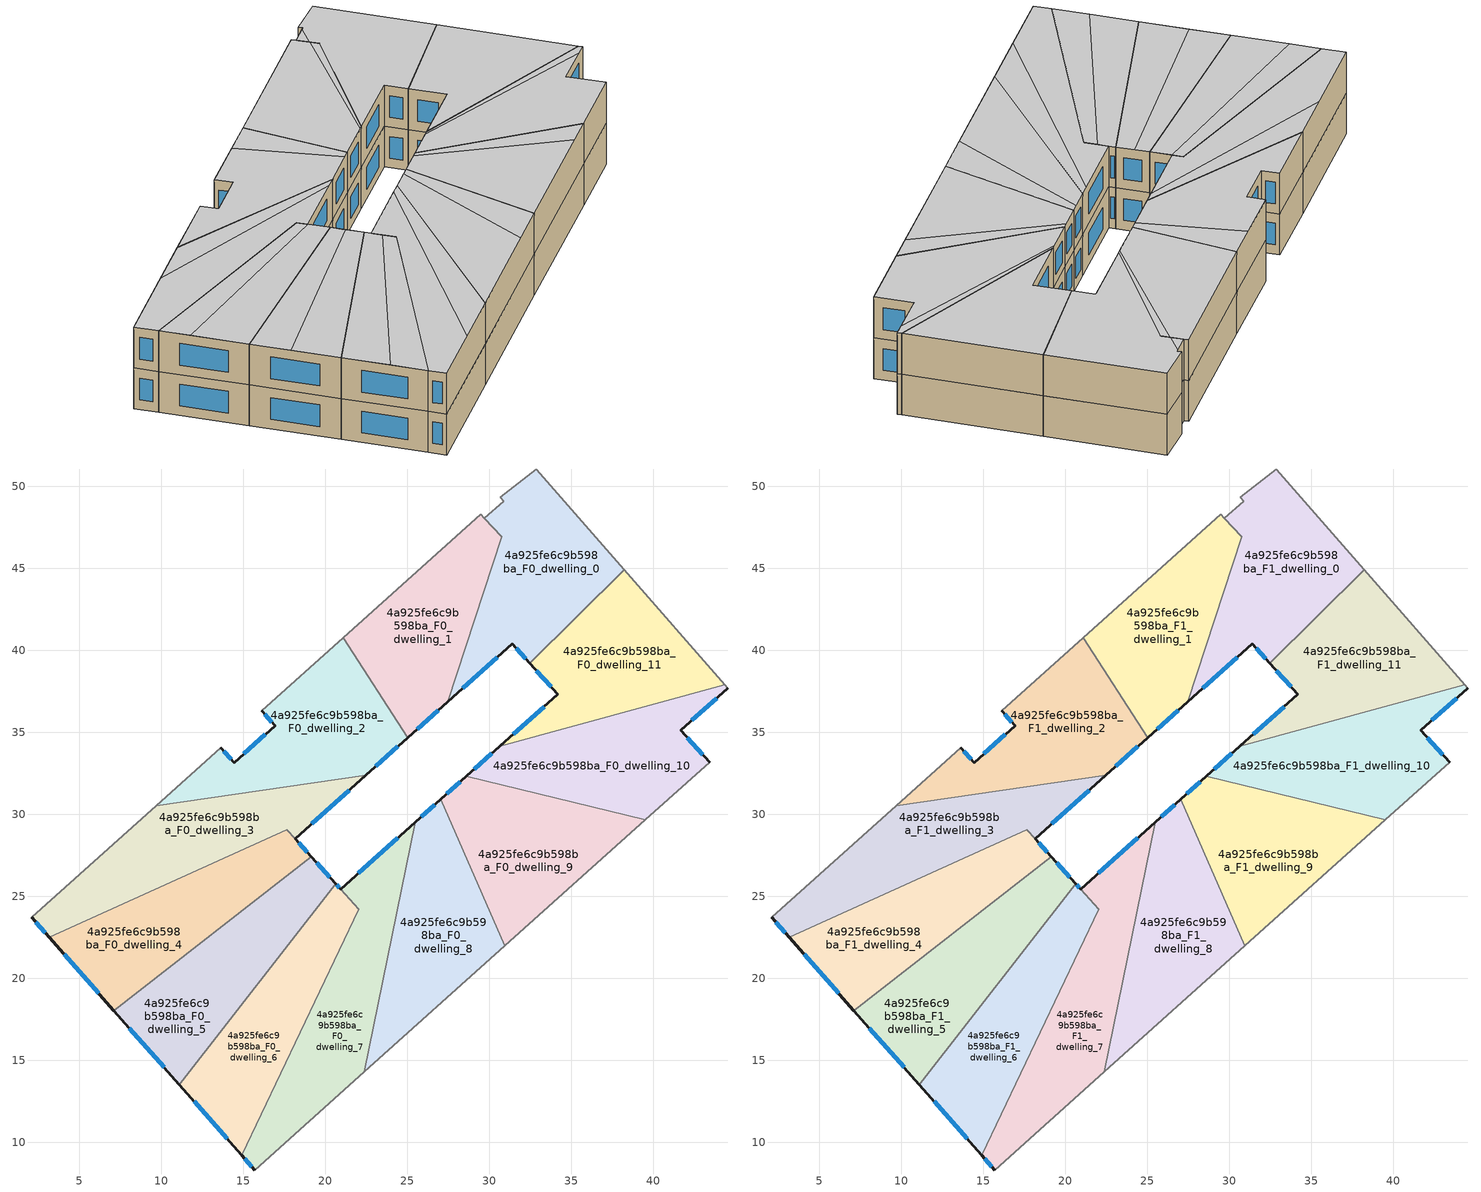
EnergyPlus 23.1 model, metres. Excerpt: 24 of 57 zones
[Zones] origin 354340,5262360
4a925fe6c9b598ba_F0_dwelling_0
 floor ground (EU_floor_Construction): 32.85,51.06 38.21,44.93 32.47,39.21 31.4,40.4 27.45,36.86 30.75,46.94 29.7,48.06 30.87,49.11 30.66,49.34 z0
 wall outside (EU_wall_Construction): 27.45,36.86 31.4,40.4 32.47,39.21 z0:3
 wall adiabatic (EU_wall_Construction): 38.21,44.93 32.85,51.06 30.66,49.34 30.87,49.11 29.7,48.06 z0:3
 wall to 4a925fe6c9b598ba_F0_dwelling_11 (EU_wall_Construction): 32.47,39.21 38.21,44.93 z0:3
 wall to 4a925fe6c9b598ba_F0_dwelling_1 (EU_wall_Construction): 30.75,46.93 27.45,36.86 / 29.7,48.06 30.75,46.94 z0:3
 window (EU_Window_Construction): 31.65,40.12 32.22,39.49 / 28.38,37.69 30.47,39.57 z0.7:2.3
4a925fe6c9b598ba_F0_dwelling_1
 floor ground (EU_floor_Construction): 29.7,48.07 30.75,46.93 27.45,36.86 25.02,34.68 21.09,40.76 29.49,48.29 z0
 wall outside (EU_wall_Construction): 25.02,34.68 27.45,36.86 z0:3
 wall to 4a925fe6c9b598ba_F0_dwelling_2 (EU_wall_Construction): 21.09,40.76 25.02,34.68 z0:3
 wall adiabatic (EU_wall_Construction): 29.7,48.07 29.49,48.29 21.09,40.76 z0:3
 window (EU_Window_Construction): 25.59,35.19 26.88,36.35 z0.7:2.3
4a925fe6c9b598ba_F0_dwelling_10
 floor ground (EU_floor_Construction): 44.35,37.9 44.54,37.7 41.66,35.14 43.42,33.19 39.51,29.68 28.6,32.33 30.62,34.15 z0
 wall outside (EU_wall_Construction): 43.42,33.19 41.66,35.14 44.54,37.7 / 30.62,34.15 28.6,32.33 z0:3
 wall adiabatic (EU_wall_Construction): 39.51,29.68 43.42,33.19 / 44.54,37.7 44.35,37.9 z0:3
 wall to 4a925fe6c9b598ba_F0_dwelling_9 (EU_wall_Construction): 28.6,32.33 39.51,29.68 z0:3
 wall to 4a925fe6c9b598ba_F0_dwelling_11 (EU_wall_Construction): 44.35,37.9 30.62,34.15 z0:3
 window (EU_Window_Construction): 43.01,33.65 42.07,34.68 / 30.15,33.72 29.07,32.76 / 42.34,35.74 43.86,37.1 z0.7:2.3
4a925fe6c9b598ba_F0_dwelling_11
 floor ground (EU_floor_Construction): 38.21,44.93 44.35,37.9 30.62,34.15 34.17,37.33 32.47,39.21 z0
 wall outside (EU_wall_Construction): 32.47,39.21 34.17,37.33 30.62,34.15 z0:3
 wall adiabatic (EU_wall_Construction): 44.35,37.9 38.21,44.93 z0:3
 window (EU_Window_Construction): 33.34,36.58 31.46,34.89 / 32.87,38.77 33.77,37.77 z0.7:2.3
4a925fe6c9b598ba_F0_dwelling_2
 floor ground (EU_floor_Construction): 21.09,40.76 25.02,34.68 22.46,32.39 9.68,30.53 13.62,34.07 14.44,33.16 16.93,35.4 16.12,36.31 z0
 wall outside (EU_wall_Construction): 16.12,36.31 16.93,35.4 14.44,33.16 13.62,34.07 / 22.46,32.39 25.02,34.68 z0:3
 wall adiabatic (EU_wall_Construction): 21.09,40.76 16.12,36.31 / 13.62,34.07 9.68,30.53 z0:3
 wall to 4a925fe6c9b598ba_F0_dwelling_3 (EU_wall_Construction): 9.68,30.53 22.46,32.39 z0:3
 window (EU_Window_Construction): 16.31,36.1 16.74,35.62 / 23.06,32.93 24.42,34.15 / 14.25,33.38 13.82,33.86 / 16.35,34.88 15.02,33.69 z0.7:2.3
4a925fe6c9b598ba_F0_dwelling_3
 floor ground (EU_floor_Construction): 22.46,32.39 18.15,28.52 17.65,29.07 3.16,22.51 2.09,23.73 9.68,30.53 z0
 wall outside (EU_wall_Construction): 18.15,28.52 22.46,32.39 / 2.09,23.73 3.16,22.51 z0:3
 wall adiabatic (EU_wall_Construction): 9.68,30.53 2.09,23.73 z0:3
 wall to 4a925fe6c9b598ba_F0_dwelling_4 (EU_wall_Construction): 3.16,22.51 17.65,29.07 18.15,28.52 z0:3
 window (EU_Window_Construction): 19.16,29.43 21.45,31.48 / 2.34,23.44 2.91,22.8 z0.7:2.3
4a925fe6c9b598ba_F0_dwelling_4
 floor ground (EU_floor_Construction): 17.65,29.07 19.13,27.43 7.11,18.04 3.16,22.51 z0
 wall outside (EU_wall_Construction): 3.16,22.51 7.11,18.04 / 19.13,27.43 18.15,28.52 z0:3
 wall to 4a925fe6c9b598ba_F0_dwelling_5 (EU_wall_Construction): 7.11,18.04 19.13,27.43 z0:3
 window (EU_Window_Construction): 4.09,21.46 6.18,19.09 / 18.9,27.69 18.38,28.27 z0.7:2.3
4a925fe6c9b598ba_F0_dwelling_5
 floor ground (EU_floor_Construction): 19.13,27.43 20.62,25.78 11.1,13.51 7.11,18.04 z0
 wall outside (EU_wall_Construction): 20.62,25.78 19.13,27.43 / 7.11,18.04 11.1,13.51 z0:3
 wall to 4a925fe6c9b598ba_F0_dwelling_6 (EU_wall_Construction): 11.1,13.51 20.62,25.78 z0:3
 window (EU_Window_Construction): 20.27,26.17 19.48,27.05 / 8.05,16.98 10.17,14.58 z0.7:2.3
4a925fe6c9b598ba_F0_dwelling_6
 floor ground (EU_floor_Construction): 20.62,25.78 22.03,24.23 14.89,9.22 11.1,13.51 z0
 wall outside (EU_wall_Construction): 11.1,13.51 14.89,9.22 / 20.92,25.45 20.62,25.78 z0:3
 wall to 4a925fe6c9b598ba_F0_dwelling_7 (EU_wall_Construction): 14.89,9.22 22.03,24.22 / 22.03,24.23 20.92,25.45 z0:3
 window (EU_Window_Construction): 11.99,12.5 14,10.23 / 20.85,25.53 20.69,25.7 z0.7:2.3
4a925fe6c9b598ba_F0_dwelling_7
 floor ground (EU_floor_Construction): 25.47,29.53 22.36,14.31 15.68,8.32 14.89,9.22 22.03,24.23 20.92,25.45 z0
 wall outside (EU_wall_Construction): 25.47,29.53 20.92,25.45 / 14.89,9.22 15.68,8.32 z0:3
 wall to 4a925fe6c9b598ba_F0_dwelling_8 (EU_wall_Construction): 22.36,14.31 25.47,29.53 z0:3
 wall adiabatic (EU_wall_Construction): 15.68,8.32 22.36,14.31 z0:3
 window (EU_Window_Construction): 24.4,28.57 21.99,26.41 / 15.08,9.01 15.5,8.53 z0.7:2.3
4a925fe6c9b598ba_F0_dwelling_8
 floor ground (EU_floor_Construction): 27.03,30.93 30.94,22 22.36,14.31 25.47,29.53 z0
 wall outside (EU_wall_Construction): 27.03,30.93 25.47,29.53 z0:3
 wall to 4a925fe6c9b598ba_F0_dwelling_9 (EU_wall_Construction): 30.94,22 27.03,30.93 z0:3
 wall adiabatic (EU_wall_Construction): 22.36,14.31 30.94,22 z0:3
 window (EU_Window_Construction): 26.67,30.6 25.84,29.85 z0.7:2.3
4a925fe6c9b598ba_F0_dwelling_9
 floor ground (EU_floor_Construction): 39.51,29.68 30.94,22 27.03,30.93 28.6,32.33 z0
 wall outside (EU_wall_Construction): 28.6,32.33 27.03,30.93 z0:3
 wall adiabatic (EU_wall_Construction): 30.94,22 39.51,29.68 z0:3
 window (EU_Window_Construction): 28.23,32 27.4,31.26 z0.7:2.3
4a925fe6c9b598ba_F1_dwelling_0
 floor to 4a925fe6c9b598ba_F0_dwelling_0 (EU_floor_Construction): 32.85,51.06 38.21,44.93 32.47,39.21 31.4,40.4 27.45,36.86 30.75,46.94 29.7,48.06 30.87,49.11 30.66,49.34 z3
 wall outside (EU_wall_Construction): 27.45,36.86 31.4,40.4 32.47,39.21 z3:6
 wall adiabatic (EU_wall_Construction): 38.21,44.93 32.85,51.06 30.66,49.34 30.87,49.11 29.7,48.06 z3:6
 wall to 4a925fe6c9b598ba_F1_dwelling_11 (EU_wall_Construction): 32.47,39.21 38.21,44.93 z3:6
 wall to 4a925fe6c9b598ba_F1_dwelling_1 (EU_wall_Construction): 30.75,46.93 27.45,36.86 / 29.7,48.06 30.75,46.94 z3:6
 window (EU_Window_Construction): 31.65,40.12 32.22,39.49 / 28.38,37.69 30.47,39.57 z3.7:5.3
 ceiling to 4a925fe6c9b598ba_F2_dwelling_0 (EU_floor_Construction): 32.47,39.21 38.21,44.93 32.85,51.06 30.66,49.34 30.8,49.18 30.87,49.11 30.75,49 30.3,47.42 30.75,46.94 27.45,36.86 31.4,40.4 z6
 ceiling to 4a925fe6c9b598ba_F2_dwelling_1 (EU_floor_Construction): 30.3,47.42 30.75,49 29.7,48.06 z6
4a925fe6c9b598ba_F1_dwelling_1
 floor to 4a925fe6c9b598ba_F0_dwelling_1 (EU_floor_Construction): 29.7,48.07 30.75,46.93 27.45,36.86 25.02,34.68 21.09,40.76 29.49,48.29 z3
 wall outside (EU_wall_Construction): 25.02,34.68 27.45,36.86 z3:6
 wall to 4a925fe6c9b598ba_F1_dwelling_2 (EU_wall_Construction): 21.09,40.76 25.02,34.68 z3:6
 wall adiabatic (EU_wall_Construction): 29.7,48.07 29.49,48.29 21.09,40.76 z3:6
 window (EU_Window_Construction): 25.59,35.19 26.88,36.35 z3.7:5.3
 ceiling to 4a925fe6c9b598ba_F2_dwelling_1 (EU_floor_Construction): 27.23,36.66 30.3,47.42 29.7,48.07 29.49,48.29 21.09,40.76 25.02,34.68 z6
 ceiling to 4a925fe6c9b598ba_F2_dwelling_0 (EU_floor_Construction): 27.45,36.86 30.75,46.93 30.3,47.42 27.23,36.66 z6
4a925fe6c9b598ba_F1_dwelling_10
 floor to 4a925fe6c9b598ba_F0_dwelling_10 (EU_floor_Construction): 44.35,37.9 44.54,37.7 41.66,35.14 43.42,33.19 39.51,29.68 28.6,32.33 30.62,34.15 z3
 wall outside (EU_wall_Construction): 43.42,33.19 41.66,35.14 44.54,37.7 / 30.62,34.15 28.6,32.33 z3:6
 wall adiabatic (EU_wall_Construction): 39.51,29.68 43.42,33.19 / 44.54,37.7 44.35,37.9 z3:6
 wall to 4a925fe6c9b598ba_F1_dwelling_9 (EU_wall_Construction): 28.6,32.33 39.51,29.68 z3:6
 wall to 4a925fe6c9b598ba_F1_dwelling_11 (EU_wall_Construction): 44.35,37.9 30.62,34.15 z3:6
 window (EU_Window_Construction): 43.01,33.65 42.07,34.68 / 30.15,33.72 29.07,32.76 / 42.34,35.74 43.86,37.1 z3.7:5.3
 ceiling to 4a925fe6c9b598ba_F2_dwelling_9 (EU_floor_Construction): 43.42,33.19 41.66,35.14 43.89,37.12 30.37,33.92 28.6,32.33 39.51,29.68 z6
 ceiling to 4a925fe6c9b598ba_F2_dwelling_10 (EU_floor_Construction): 43.89,37.12 44.54,37.7 44.35,37.9 30.62,34.15 30.37,33.92 z6
4a925fe6c9b598ba_F1_dwelling_11
 floor to 4a925fe6c9b598ba_F0_dwelling_11 (EU_floor_Construction): 38.21,44.93 44.35,37.9 30.62,34.15 34.17,37.33 32.47,39.21 z3
 wall outside (EU_wall_Construction): 32.47,39.21 34.17,37.33 30.62,34.15 z3:6
 wall adiabatic (EU_wall_Construction): 44.35,37.9 38.21,44.93 z3:6
 window (EU_Window_Construction): 33.34,36.58 31.46,34.89 / 32.87,38.77 33.77,37.77 z3.7:5.3
 ceiling to 4a925fe6c9b598ba_F2_dwelling_10 (EU_floor_Construction): 44.35,37.9 38.21,44.93 32.47,39.21 34.17,37.33 30.62,34.15 z6
4a925fe6c9b598ba_F1_dwelling_2
 floor to 4a925fe6c9b598ba_F0_dwelling_2 (EU_floor_Construction): 21.09,40.76 25.02,34.68 22.46,32.39 9.68,30.53 13.62,34.07 14.44,33.16 16.93,35.4 16.12,36.31 z3
 wall outside (EU_wall_Construction): 16.12,36.31 16.93,35.4 14.44,33.16 13.62,34.07 / 22.46,32.39 25.02,34.68 z3:6
 wall adiabatic (EU_wall_Construction): 21.09,40.76 16.12,36.31 / 13.62,34.07 9.68,30.53 z3:6
 wall to 4a925fe6c9b598ba_F1_dwelling_3 (EU_wall_Construction): 9.68,30.53 22.46,32.39 z3:6
 window (EU_Window_Construction): 16.31,36.1 16.74,35.62 / 23.06,32.93 24.42,34.15 / 14.25,33.38 13.82,33.86 / 16.35,34.88 15.02,33.69 z3.7:5.3
 ceiling to 4a925fe6c9b598ba_F2_dwelling_2 (EU_floor_Construction): 22.46,32.39 24.59,34.29 19.14,39.01 16.12,36.31 16.93,35.4 14.44,33.16 13.62,34.07 9.68,30.53 z6
 ceiling to 4a925fe6c9b598ba_F2_dwelling_1 (EU_floor_Construction): 25.02,34.68 21.09,40.76 19.14,39.01 24.59,34.29 z6
4a925fe6c9b598ba_F1_dwelling_3
 floor to 4a925fe6c9b598ba_F0_dwelling_3 (EU_floor_Construction): 22.46,32.39 18.15,28.52 17.65,29.07 3.16,22.51 2.09,23.73 9.68,30.53 z3
 wall outside (EU_wall_Construction): 18.15,28.52 22.46,32.39 / 2.09,23.73 3.16,22.51 z3:6
 wall adiabatic (EU_wall_Construction): 9.68,30.53 2.09,23.73 z3:6
 wall to 4a925fe6c9b598ba_F1_dwelling_4 (EU_wall_Construction): 3.16,22.51 17.65,29.07 18.15,28.52 z3:6
 window (EU_Window_Construction): 19.16,29.43 21.45,31.48 / 2.34,23.44 2.91,22.8 z3.7:5.3
 ceiling to 4a925fe6c9b598ba_F2_dwelling_3 (EU_floor_Construction): 18.15,28.52 21.81,31.8 6.76,27.92 2.09,23.73 3.17,22.51 17.65,29.07 z6
 ceiling to 4a925fe6c9b598ba_F2_dwelling_2 (EU_floor_Construction): 21.81,31.8 22.46,32.39 9.68,30.53 6.76,27.92 z6
4a925fe6c9b598ba_F1_dwelling_4
 floor to 4a925fe6c9b598ba_F0_dwelling_4 (EU_floor_Construction): 17.65,29.07 19.13,27.43 7.11,18.04 3.16,22.51 z3
 wall outside (EU_wall_Construction): 3.16,22.51 7.11,18.04 / 19.13,27.43 18.15,28.52 z3:6
 wall to 4a925fe6c9b598ba_F1_dwelling_5 (EU_wall_Construction): 7.11,18.04 19.13,27.43 z3:6
 window (EU_Window_Construction): 4.09,21.46 6.18,19.09 / 18.9,27.69 18.38,28.27 z3.7:5.3
 ceiling to 4a925fe6c9b598ba_F2_dwelling_4 (EU_floor_Construction): 19.13,27.43 18.18,28.49 4.57,20.93 7.11,18.04 z6
 ceiling to 4a925fe6c9b598ba_F2_dwelling_3 (EU_floor_Construction): 18.18,28.49 17.65,29.07 3.17,22.51 4.57,20.93 z6
4a925fe6c9b598ba_F1_dwelling_5
 floor to 4a925fe6c9b598ba_F0_dwelling_5 (EU_floor_Construction): 19.13,27.43 20.62,25.78 11.1,13.51 7.11,18.04 z3
 wall outside (EU_wall_Construction): 20.62,25.78 19.13,27.43 / 7.11,18.04 11.1,13.51 z3:6
 wall to 4a925fe6c9b598ba_F1_dwelling_6 (EU_wall_Construction): 11.1,13.51 20.62,25.78 z3:6
 window (EU_Window_Construction): 20.27,26.17 19.48,27.05 / 8.05,16.98 10.17,14.58 z3.7:5.3
 ceiling adiabatic (EU_roof_Construction): 11.1,13.51 20.62,25.78 19.81,26.68 8.93,15.98 z6
 ceiling to 4a925fe6c9b598ba_F2_dwelling_4 (EU_floor_Construction): 19.81,26.68 19.61,26.9 19.13,27.43 7.11,18.04 8.93,15.98 z6
4a925fe6c9b598ba_F1_dwelling_6
 floor to 4a925fe6c9b598ba_F0_dwelling_6 (EU_floor_Construction): 20.62,25.78 22.03,24.23 14.89,9.22 11.1,13.51 z3
 wall outside (EU_wall_Construction): 11.1,13.51 14.89,9.22 / 20.92,25.45 20.62,25.78 z3:6
 wall to 4a925fe6c9b598ba_F1_dwelling_7 (EU_wall_Construction): 14.89,9.22 22.03,24.22 / 22.03,24.23 20.92,25.45 z3:6
 window (EU_Window_Construction): 11.99,12.5 14,10.23 / 20.85,25.53 20.69,25.7 z3.7:5.3
 ceiling to 4a925fe6c9b598ba_F2_dwelling_5 (EU_floor_Construction): 13.23,11.1 21.41,24.9 21.07,25.28 20.62,25.78 11.1,13.51 z6
 ceiling to 4a925fe6c9b598ba_F2_dwelling_6 (EU_floor_Construction): 14.89,9.22 22.02,24.22 21.41,24.91 13.23,11.1 z6
4a925fe6c9b598ba_F1_dwelling_7
 floor to 4a925fe6c9b598ba_F0_dwelling_7 (EU_floor_Construction): 25.47,29.53 22.36,14.31 15.68,8.32 14.89,9.22 22.03,24.23 20.92,25.45 z3
 wall outside (EU_wall_Construction): 25.47,29.53 20.92,25.45 / 14.89,9.22 15.68,8.32 z3:6
 wall to 4a925fe6c9b598ba_F1_dwelling_8 (EU_wall_Construction): 22.36,14.31 25.47,29.53 z3:6
 wall adiabatic (EU_wall_Construction): 15.68,8.32 22.36,14.31 z3:6
 window (EU_Window_Construction): 24.4,28.57 21.99,26.41 / 15.08,9.01 15.5,8.53 z3.7:5.3
 ceiling to 4a925fe6c9b598ba_F2_dwelling_7 (EU_floor_Construction): 22.36,14.31 25.47,29.53 24.9,29.01 19.25,11.52 z6
 ceiling to 4a925fe6c9b598ba_F2_dwelling_6 (EU_floor_Construction): 19.25,11.52 24.9,29.01 20.92,25.45 22.03,24.23 14.89,9.22 15.68,8.32 z6
4a925fe6c9b598ba_F1_dwelling_8
 floor to 4a925fe6c9b598ba_F0_dwelling_8 (EU_floor_Construction): 27.03,30.93 30.94,22 22.36,14.31 25.47,29.53 z3
 wall outside (EU_wall_Construction): 27.03,30.93 25.47,29.53 z3:6
 wall to 4a925fe6c9b598ba_F1_dwelling_9 (EU_wall_Construction): 30.94,22 27.03,30.93 z3:6
 wall adiabatic (EU_wall_Construction): 22.36,14.31 30.94,22 z3:6
 window (EU_Window_Construction): 26.67,30.6 25.84,29.85 z3.7:5.3
 ceiling to 4a925fe6c9b598ba_F2_dwelling_8 (EU_floor_Construction): 30.94,22 27.03,30.93 26.61,30.55 28.6,19.9 z6
 ceiling to 4a925fe6c9b598ba_F2_dwelling_7 (EU_floor_Construction): 28.6,19.9 26.61,30.55 25.47,29.52 22.36,14.31 z6
4a925fe6c9b598ba_F1_dwelling_9
 floor to 4a925fe6c9b598ba_F0_dwelling_9 (EU_floor_Construction): 39.51,29.68 30.94,22 27.03,30.93 28.6,32.33 z3
 wall outside (EU_wall_Construction): 28.6,32.33 27.03,30.93 z3:6
 wall adiabatic (EU_wall_Construction): 30.94,22 39.51,29.68 z3:6
 window (EU_Window_Construction): 28.23,32 27.4,31.26 z3.7:5.3
 ceiling to 4a925fe6c9b598ba_F2_dwelling_8 (EU_floor_Construction): 37.95,28.28 28.32,32.08 27.03,30.93 30.94,22 z6
 ceiling to 4a925fe6c9b598ba_F2_dwelling_9 (EU_floor_Construction): 39.51,29.68 28.6,32.33 28.32,32.08 37.95,28.28 z6
[Building]
EU S2 Campaign: North Axis=0; Terrain=City; Solar Distribution=FullExterior
[Site:Location]
Budapest.Ferenc.Liszt.Intl.AP: Latitude=47.437; Longitude=19.256; Time Zone=1; Elevation=185
[SizingPeriod:WeatherFileDays]
AnnualSizingPeriod: Begin Month=1; Begin Day of Month=1; End Month=12; End Day of Month=31; Day of Week for Start Day=Monday; Use Weather File Daylight Saving Period=No; Use Weather File Rain and Snow Indicators=No
[MATERIAL]
EU_InternalMass_Material: Roughness=MediumRough; Thickness=0.1; Conductivity=1; Density=1800; Specific Heat=900; Thermal Absorptance=0.9; Solar Absorptance=0.7; Visible Absorptance=0.7
[MATERIAL:NOMASS] Roughness=MediumRough; Thermal Absorptance=0.9; Solar Absorptance=0.7; Visible Absorptance=0.7
Name | Thermal Resistance
EU_wall_NoMass | 0.832559
EU_roof_NoMass | 1.39638
EU_floor_NoMass | 0.872794
[WINDOWMATERIAL:SIMPLEGLAZINGSYSTEM]
EU_Window_SimpleGlazing: UFactor=2.79869; Solar Heat Gain Coefficient=0.75; Visible Transmittance=0.75
[CONSTRUCTION]
EU_wall_Construction: EU_wall_NoMass
EU_roof_Construction: EU_roof_NoMass
EU_floor_Construction: EU_floor_NoMass
EU_Window_Construction: EU_Window_SimpleGlazing
EU_InternalMass_Construction: EU_InternalMass_Material
[ZONE] Type=1; Multiplier=1; Ceiling Height=autocalculate; Floor Area=autocalculate; Part of Total Floor Area=Yes
Name | Volume
4a925fe6c9b598ba_F0_dwelling_0; 4a925fe6c9b598ba_F1_dwelling_0 | 196.271
4a925fe6c9b598ba_F0_dwelling_1; 4a925fe6c9b598ba_F1_dwelling_1 | 181.74
4a925fe6c9b598ba_F0_dwelling_10; 4a925fe6c9b598ba_F1_dwelling_10 | 189
4a925fe6c9b598ba_F0_dwelling_11; 4a925fe6c9b598ba_F1_dwelling_11; 4a925fe6c9b598ba_F0_dwelling_9; 4a925fe6c9b598ba_F1_dwelling_9 | 189.015
4a925fe6c9b598ba_F0_dwelling_2; 4a925fe6c9b598ba_F1_dwelling_2 | 189.008
4a925fe6c9b598ba_F0_dwelling_3; 4a925fe6c9b598ba_F1_dwelling_3 | 191.64
4a925fe6c9b598ba_F0_dwelling_4; 4a925fe6c9b598ba_F1_dwelling_4 | 186.341
4a925fe6c9b598ba_F0_dwelling_5; 4a925fe6c9b598ba_F1_dwelling_5 | 189.006
4a925fe6c9b598ba_F0_dwelling_6; 4a925fe6c9b598ba_F1_dwelling_6 | 179.264
4a925fe6c9b598ba_F0_dwelling_7; 4a925fe6c9b598ba_F1_dwelling_7 | 198.736
4a925fe6c9b598ba_F0_dwelling_8; 4a925fe6c9b598ba_F1_dwelling_8 | 189.031
[INTERNALMASS] Construction=EU_InternalMass_Construction
Name | Zone or ZoneList | Surface Area
4a925fe6c9b598ba_F0_dwelling_0_EU_InternalMass | 4a925fe6c9b598ba_F0_dwelling_0 | 65.4234
4a925fe6c9b598ba_F0_dwelling_1_EU_InternalMass | 4a925fe6c9b598ba_F0_dwelling_1 | 60.5834
4a925fe6c9b598ba_F0_dwelling_2_EU_InternalMass | 4a925fe6c9b598ba_F0_dwelling_2 | 63.0026
4a925fe6c9b598ba_F0_dwelling_3_EU_InternalMass | 4a925fe6c9b598ba_F0_dwelling_3 | 63.8802
4a925fe6c9b598ba_F0_dwelling_4_EU_InternalMass | 4a925fe6c9b598ba_F0_dwelling_4 | 62.1192
4a925fe6c9b598ba_F0_dwelling_5_EU_InternalMass | 4a925fe6c9b598ba_F0_dwelling_5 | 63.0022
4a925fe6c9b598ba_F0_dwelling_6_EU_InternalMass | 4a925fe6c9b598ba_F0_dwelling_6 | 59.759
4a925fe6c9b598ba_F0_dwelling_7_EU_InternalMass | 4a925fe6c9b598ba_F0_dwelling_7 | 66.2443
4a925fe6c9b598ba_F0_dwelling_8_EU_InternalMass | 4a925fe6c9b598ba_F0_dwelling_8 | 63.0102
4a925fe6c9b598ba_F0_dwelling_9_EU_InternalMass | 4a925fe6c9b598ba_F0_dwelling_9 | 63.0049
4a925fe6c9b598ba_F0_dwelling_10_EU_InternalMass | 4a925fe6c9b598ba_F0_dwelling_10 | 63
4a925fe6c9b598ba_F0_dwelling_11_EU_InternalMass | 4a925fe6c9b598ba_F0_dwelling_11 | 63.0053
4a925fe6c9b598ba_F1_dwelling_0_EU_InternalMass | 4a925fe6c9b598ba_F1_dwelling_0 | 65.4234
4a925fe6c9b598ba_F1_dwelling_1_EU_InternalMass | 4a925fe6c9b598ba_F1_dwelling_1 | 60.5834
4a925fe6c9b598ba_F1_dwelling_2_EU_InternalMass | 4a925fe6c9b598ba_F1_dwelling_2 | 63.0026
4a925fe6c9b598ba_F1_dwelling_3_EU_InternalMass | 4a925fe6c9b598ba_F1_dwelling_3 | 63.8802
4a925fe6c9b598ba_F1_dwelling_4_EU_InternalMass | 4a925fe6c9b598ba_F1_dwelling_4 | 62.1192
4a925fe6c9b598ba_F1_dwelling_5_EU_InternalMass | 4a925fe6c9b598ba_F1_dwelling_5 | 63.0022
4a925fe6c9b598ba_F1_dwelling_6_EU_InternalMass | 4a925fe6c9b598ba_F1_dwelling_6 | 59.759
4a925fe6c9b598ba_F1_dwelling_7_EU_InternalMass | 4a925fe6c9b598ba_F1_dwelling_7 | 66.2443
4a925fe6c9b598ba_F1_dwelling_8_EU_InternalMass | 4a925fe6c9b598ba_F1_dwelling_8 | 63.0102
4a925fe6c9b598ba_F1_dwelling_9_EU_InternalMass | 4a925fe6c9b598ba_F1_dwelling_9 | 63.0049
4a925fe6c9b598ba_F1_dwelling_10_EU_InternalMass | 4a925fe6c9b598ba_F1_dwelling_10 | 63
4a925fe6c9b598ba_F1_dwelling_11_EU_InternalMass | 4a925fe6c9b598ba_F1_dwelling_11 | 63.0053
[OTHEREQUIPMENT] Fuel Type=Electricity; Design Level Calculation Method=Watts/Area; Power per Zone Floor Area=1; Fraction Latent=0; Fraction Radiant=0; Fraction Lost=0; Carbon Dioxide Generation Rate=0; EndUse Subcategory=EU_Step8_InternalGains
Name | Zone or ZoneList or Space or SpaceList | Schedule
EU_Step8_InternalGain_4a925fe6c9b598ba_F0_dwelling_0_f000 | 4a925fe6c9b598ba_F0_dwelling_0 | EU_Step8_GainSchedule_4a925fe6c9b598ba_F0_dwelling_0_f000
EU_Step8_InternalGain_4a925fe6c9b598ba_F0_dwelling_1_f000 | 4a925fe6c9b598ba_F0_dwelling_1 | EU_Step8_GainSchedule_4a925fe6c9b598ba_F0_dwelling_1_f000
EU_Step8_InternalGain_4a925fe6c9b598ba_F0_dwelling_2_f000 | 4a925fe6c9b598ba_F0_dwelling_2 | EU_Step8_GainSchedule_4a925fe6c9b598ba_F0_dwelling_2_f000
EU_Step8_InternalGain_4a925fe6c9b598ba_F0_dwelling_3_f000 | 4a925fe6c9b598ba_F0_dwelling_3 | EU_Step8_GainSchedule_4a925fe6c9b598ba_F0_dwelling_3_f000
EU_Step8_InternalGain_4a925fe6c9b598ba_F0_dwelling_4_f000 | 4a925fe6c9b598ba_F0_dwelling_4 | EU_Step8_GainSchedule_4a925fe6c9b598ba_F0_dwelling_4_f000
EU_Step8_InternalGain_4a925fe6c9b598ba_F0_dwelling_5_f000 | 4a925fe6c9b598ba_F0_dwelling_5 | EU_Step8_GainSchedule_4a925fe6c9b598ba_F0_dwelling_5_f000
EU_Step8_InternalGain_4a925fe6c9b598ba_F0_dwelling_6_f000 | 4a925fe6c9b598ba_F0_dwelling_6 | EU_Step8_GainSchedule_4a925fe6c9b598ba_F0_dwelling_6_f000
EU_Step8_InternalGain_4a925fe6c9b598ba_F0_dwelling_7_f000 | 4a925fe6c9b598ba_F0_dwelling_7 | EU_Step8_GainSchedule_4a925fe6c9b598ba_F0_dwelling_7_f000
EU_Step8_InternalGain_4a925fe6c9b598ba_F0_dwelling_8_f000 | 4a925fe6c9b598ba_F0_dwelling_8 | EU_Step8_GainSchedule_4a925fe6c9b598ba_F0_dwelling_8_f000
EU_Step8_InternalGain_4a925fe6c9b598ba_F0_dwelling_9_f000 | 4a925fe6c9b598ba_F0_dwelling_9 | EU_Step8_GainSchedule_4a925fe6c9b598ba_F0_dwelling_9_f000
EU_Step8_InternalGain_4a925fe6c9b598ba_F0_dwelling_10_f000 | 4a925fe6c9b598ba_F0_dwelling_10 | EU_Step8_GainSchedule_4a925fe6c9b598ba_F0_dwelling_10_f000
EU_Step8_InternalGain_4a925fe6c9b598ba_F0_dwelling_11_f000 | 4a925fe6c9b598ba_F0_dwelling_11 | EU_Step8_GainSchedule_4a925fe6c9b598ba_F0_dwelling_11_f000
EU_Step8_InternalGain_4a925fe6c9b598ba_F1_dwelling_0_f000 | 4a925fe6c9b598ba_F1_dwelling_0 | EU_Step8_GainSchedule_4a925fe6c9b598ba_F1_dwelling_0_f000
EU_Step8_InternalGain_4a925fe6c9b598ba_F1_dwelling_1_f000 | 4a925fe6c9b598ba_F1_dwelling_1 | EU_Step8_GainSchedule_4a925fe6c9b598ba_F1_dwelling_1_f000
EU_Step8_InternalGain_4a925fe6c9b598ba_F1_dwelling_2_f000 | 4a925fe6c9b598ba_F1_dwelling_2 | EU_Step8_GainSchedule_4a925fe6c9b598ba_F1_dwelling_2_f000
EU_Step8_InternalGain_4a925fe6c9b598ba_F1_dwelling_3_f000 | 4a925fe6c9b598ba_F1_dwelling_3 | EU_Step8_GainSchedule_4a925fe6c9b598ba_F1_dwelling_3_f000
EU_Step8_InternalGain_4a925fe6c9b598ba_F1_dwelling_4_f000 | 4a925fe6c9b598ba_F1_dwelling_4 | EU_Step8_GainSchedule_4a925fe6c9b598ba_F1_dwelling_4_f000
EU_Step8_InternalGain_4a925fe6c9b598ba_F1_dwelling_5_f000 | 4a925fe6c9b598ba_F1_dwelling_5 | EU_Step8_GainSchedule_4a925fe6c9b598ba_F1_dwelling_5_f000
EU_Step8_InternalGain_4a925fe6c9b598ba_F1_dwelling_6_f000 | 4a925fe6c9b598ba_F1_dwelling_6 | EU_Step8_GainSchedule_4a925fe6c9b598ba_F1_dwelling_6_f000
EU_Step8_InternalGain_4a925fe6c9b598ba_F1_dwelling_7_f000 | 4a925fe6c9b598ba_F1_dwelling_7 | EU_Step8_GainSchedule_4a925fe6c9b598ba_F1_dwelling_7_f000
EU_Step8_InternalGain_4a925fe6c9b598ba_F1_dwelling_8_f000 | 4a925fe6c9b598ba_F1_dwelling_8 | EU_Step8_GainSchedule_4a925fe6c9b598ba_F1_dwelling_8_f000
EU_Step8_InternalGain_4a925fe6c9b598ba_F1_dwelling_9_f000 | 4a925fe6c9b598ba_F1_dwelling_9 | EU_Step8_GainSchedule_4a925fe6c9b598ba_F1_dwelling_9_f000
EU_Step8_InternalGain_4a925fe6c9b598ba_F1_dwelling_10_f000 | 4a925fe6c9b598ba_F1_dwelling_10 | EU_Step8_GainSchedule_4a925fe6c9b598ba_F1_dwelling_10_f000
EU_Step8_InternalGain_4a925fe6c9b598ba_F1_dwelling_11_f000 | 4a925fe6c9b598ba_F1_dwelling_11 | EU_Step8_GainSchedule_4a925fe6c9b598ba_F1_dwelling_11_f000
[ZONEVENTILATION:DESIGNFLOWRATE] Schedule=EU_AlwaysOn; Design Flow Rate Calculation Method=AirChanges/Hour; Air Changes per Hour=0.475469; Ventilation Type=Natural; Fan Pressure Rise=0; Fan Total Efficiency=1; Constant Term Coefficient=1; Temperature Term Coefficient=0; Velocity Term Coefficient=0; Velocity Squared Term Coefficient=0; Minimum Indoor Temperature=-100; Maximum Indoor Temperature=100; Delta Temperature=-100; Minimum Outdoor Temperature=-100; Maximum Outdoor Temperature=100; Maximum Wind Speed=40
Name | Zone or ZoneList or Space or SpaceList
EU_ConstantAir_4a925fe6c9b598ba_F0_dwelling_0 | 4a925fe6c9b598ba_F0_dwelling_0
EU_ConstantAir_4a925fe6c9b598ba_F0_dwelling_1 | 4a925fe6c9b598ba_F0_dwelling_1
EU_ConstantAir_4a925fe6c9b598ba_F0_dwelling_2 | 4a925fe6c9b598ba_F0_dwelling_2
EU_ConstantAir_4a925fe6c9b598ba_F0_dwelling_3 | 4a925fe6c9b598ba_F0_dwelling_3
EU_ConstantAir_4a925fe6c9b598ba_F0_dwelling_4 | 4a925fe6c9b598ba_F0_dwelling_4
EU_ConstantAir_4a925fe6c9b598ba_F0_dwelling_5 | 4a925fe6c9b598ba_F0_dwelling_5
EU_ConstantAir_4a925fe6c9b598ba_F0_dwelling_6 | 4a925fe6c9b598ba_F0_dwelling_6
EU_ConstantAir_4a925fe6c9b598ba_F0_dwelling_7 | 4a925fe6c9b598ba_F0_dwelling_7
EU_ConstantAir_4a925fe6c9b598ba_F0_dwelling_8 | 4a925fe6c9b598ba_F0_dwelling_8
EU_ConstantAir_4a925fe6c9b598ba_F0_dwelling_9 | 4a925fe6c9b598ba_F0_dwelling_9
EU_ConstantAir_4a925fe6c9b598ba_F0_dwelling_10 | 4a925fe6c9b598ba_F0_dwelling_10
EU_ConstantAir_4a925fe6c9b598ba_F0_dwelling_11 | 4a925fe6c9b598ba_F0_dwelling_11
EU_ConstantAir_4a925fe6c9b598ba_F1_dwelling_0 | 4a925fe6c9b598ba_F1_dwelling_0
EU_ConstantAir_4a925fe6c9b598ba_F1_dwelling_1 | 4a925fe6c9b598ba_F1_dwelling_1
EU_ConstantAir_4a925fe6c9b598ba_F1_dwelling_2 | 4a925fe6c9b598ba_F1_dwelling_2
EU_ConstantAir_4a925fe6c9b598ba_F1_dwelling_3 | 4a925fe6c9b598ba_F1_dwelling_3
EU_ConstantAir_4a925fe6c9b598ba_F1_dwelling_4 | 4a925fe6c9b598ba_F1_dwelling_4
EU_ConstantAir_4a925fe6c9b598ba_F1_dwelling_5 | 4a925fe6c9b598ba_F1_dwelling_5
EU_ConstantAir_4a925fe6c9b598ba_F1_dwelling_6 | 4a925fe6c9b598ba_F1_dwelling_6
EU_ConstantAir_4a925fe6c9b598ba_F1_dwelling_7 | 4a925fe6c9b598ba_F1_dwelling_7
EU_ConstantAir_4a925fe6c9b598ba_F1_dwelling_8 | 4a925fe6c9b598ba_F1_dwelling_8
EU_ConstantAir_4a925fe6c9b598ba_F1_dwelling_9 | 4a925fe6c9b598ba_F1_dwelling_9
EU_ConstantAir_4a925fe6c9b598ba_F1_dwelling_10 | 4a925fe6c9b598ba_F1_dwelling_10
EU_ConstantAir_4a925fe6c9b598ba_F1_dwelling_11 | 4a925fe6c9b598ba_F1_dwelling_11
[HVACTEMPLATE:THERMOSTAT] Constant Heating Setpoint=20; Constant Cooling Setpoint=50
EU_HeatOnly_4a925fe6c9b598ba_F0_dwelling_0; EU_HeatOnly_4a925fe6c9b598ba_F0_dwelling_1; EU_HeatOnly_4a925fe6c9b598ba_F0_dwelling_2; EU_HeatOnly_4a925fe6c9b598ba_F0_dwelling_3; EU_HeatOnly_4a925fe6c9b598ba_F0_dwelling_4; EU_HeatOnly_4a925fe6c9b598ba_F0_dwelling_5; EU_HeatOnly_4a925fe6c9b598ba_F0_dwelling_6; EU_HeatOnly_4a925fe6c9b598ba_F0_dwelling_7; EU_HeatOnly_4a925fe6c9b598ba_F0_dwelling_8; EU_HeatOnly_4a925fe6c9b598ba_F0_dwelling_9; EU_HeatOnly_4a925fe6c9b598ba_F0_dwelling_10; EU_HeatOnly_4a925fe6c9b598ba_F0_dwelling_11; EU_HeatOnly_4a925fe6c9b598ba_F1_dwelling_0; EU_HeatOnly_4a925fe6c9b598ba_F1_dwelling_1; EU_HeatOnly_4a925fe6c9b598ba_F1_dwelling_2; EU_HeatOnly_4a925fe6c9b598ba_F1_dwelling_3; EU_HeatOnly_4a925fe6c9b598ba_F1_dwelling_4; EU_HeatOnly_4a925fe6c9b598ba_F1_dwelling_5; EU_HeatOnly_4a925fe6c9b598ba_F1_dwelling_6; EU_HeatOnly_4a925fe6c9b598ba_F1_dwelling_7; EU_HeatOnly_4a925fe6c9b598ba_F1_dwelling_8; EU_HeatOnly_4a925fe6c9b598ba_F1_dwelling_9; EU_HeatOnly_4a925fe6c9b598ba_F1_dwelling_10; EU_HeatOnly_4a925fe6c9b598ba_F1_dwelling_11; EU_HeatOnly_4a925fe6c9b598ba_F2_dwelling_0; EU_HeatOnly_4a925fe6c9b598ba_F2_dwelling_1; EU_HeatOnly_4a925fe6c9b598ba_F2_dwelling_2; EU_HeatOnly_4a925fe6c9b598ba_F2_dwelling_3; EU_HeatOnly_4a925fe6c9b598ba_F2_dwelling_4; EU_HeatOnly_4a925fe6c9b598ba_F2_dwelling_5; EU_HeatOnly_4a925fe6c9b598ba_F2_dwelling_6; EU_HeatOnly_4a925fe6c9b598ba_F2_dwelling_7; EU_HeatOnly_4a925fe6c9b598ba_F2_dwelling_8; EU_HeatOnly_4a925fe6c9b598ba_F2_dwelling_9; EU_HeatOnly_4a925fe6c9b598ba_F2_dwelling_10; EU_HeatOnly_4a925fe6c9b598ba_F3_dwelling_0; EU_HeatOnly_4a925fe6c9b598ba_F3_dwelling_1; EU_HeatOnly_4a925fe6c9b598ba_F3_dwelling_2; EU_HeatOnly_4a925fe6c9b598ba_F3_dwelling_3; EU_HeatOnly_4a925fe6c9b598ba_F3_dwelling_4; EU_HeatOnly_4a925fe6c9b598ba_F3_dwelling_5; EU_HeatOnly_4a925fe6c9b598ba_F3_dwelling_6; EU_HeatOnly_4a925fe6c9b598ba_F3_dwelling_7; EU_HeatOnly_4a925fe6c9b598ba_F3_dwelling_8; EU_HeatOnly_4a925fe6c9b598ba_F3_dwelling_9; EU_HeatOnly_4a925fe6c9b598ba_F3_dwelling_10; EU_HeatOnly_4a925fe6c9b598ba_F4_dwelling_0; EU_HeatOnly_4a925fe6c9b598ba_F4_dwelling_1; EU_HeatOnly_4a925fe6c9b598ba_F4_dwelling_2; EU_HeatOnly_4a925fe6c9b598ba_F4_dwelling_3; EU_HeatOnly_4a925fe6c9b598ba_F4_dwelling_4; EU_HeatOnly_4a925fe6c9b598ba_F4_dwelling_5; EU_HeatOnly_4a925fe6c9b598ba_F4_dwelling_6; EU_HeatOnly_4a925fe6c9b598ba_F4_dwelling_7; EU_HeatOnly_4a925fe6c9b598ba_F4_dwelling_8; EU_HeatOnly_4a925fe6c9b598ba_F4_dwelling_9; EU_HeatOnly_4a925fe6c9b598ba_F4_dwelling_10
[HVACTEMPLATE:ZONE:IDEALLOADSAIRSYSTEM] System Availability Schedule=EU_AlwaysOn; Maximum Heating Supply Air Temperature=50; Minimum Cooling Supply Air Temperature=13; Maximum Heating Supply Air Humidity Ratio=0.0156; Minimum Cooling Supply Air Humidity Ratio=0.0077; Heating Limit=NoLimit; Cooling Limit=NoLimit; Heating Availability Schedule=EU_AlwaysOn; Cooling Availability Schedule=EU_CoolingOff; Dehumidification Control Type=ConstantSensibleHeatRatio; Cooling Sensible Heat Ratio=0.7; Dehumidification Setpoint=60; Humidification Control Type=None; Humidification Setpoint=30; Outdoor Air Method=None; Outdoor Air Flow Rate per Person=0.00944; Outdoor Air Flow Rate per Zone Floor Area=0; Outdoor Air Flow Rate per Zone=0; Demand Controlled Ventilation Type=None; Outdoor Air Economizer Type=NoEconomizer; Heat Recovery Type=None; Sensible Heat Recovery Effectiveness=0.7; Latent Heat Recovery Effectiveness=0.65
Name | Template Thermostat
4a925fe6c9b598ba_F0_dwelling_0 | EU_HeatOnly_4a925fe6c9b598ba_F0_dwelling_0
4a925fe6c9b598ba_F0_dwelling_1 | EU_HeatOnly_4a925fe6c9b598ba_F0_dwelling_1
4a925fe6c9b598ba_F0_dwelling_2 | EU_HeatOnly_4a925fe6c9b598ba_F0_dwelling_2
4a925fe6c9b598ba_F0_dwelling_3 | EU_HeatOnly_4a925fe6c9b598ba_F0_dwelling_3
4a925fe6c9b598ba_F0_dwelling_4 | EU_HeatOnly_4a925fe6c9b598ba_F0_dwelling_4
4a925fe6c9b598ba_F0_dwelling_5 | EU_HeatOnly_4a925fe6c9b598ba_F0_dwelling_5
4a925fe6c9b598ba_F0_dwelling_6 | EU_HeatOnly_4a925fe6c9b598ba_F0_dwelling_6
4a925fe6c9b598ba_F0_dwelling_7 | EU_HeatOnly_4a925fe6c9b598ba_F0_dwelling_7
4a925fe6c9b598ba_F0_dwelling_8 | EU_HeatOnly_4a925fe6c9b598ba_F0_dwelling_8
4a925fe6c9b598ba_F0_dwelling_9 | EU_HeatOnly_4a925fe6c9b598ba_F0_dwelling_9
4a925fe6c9b598ba_F0_dwelling_10 | EU_HeatOnly_4a925fe6c9b598ba_F0_dwelling_10
4a925fe6c9b598ba_F0_dwelling_11 | EU_HeatOnly_4a925fe6c9b598ba_F0_dwelling_11
4a925fe6c9b598ba_F1_dwelling_0 | EU_HeatOnly_4a925fe6c9b598ba_F1_dwelling_0
4a925fe6c9b598ba_F1_dwelling_1 | EU_HeatOnly_4a925fe6c9b598ba_F1_dwelling_1
4a925fe6c9b598ba_F1_dwelling_2 | EU_HeatOnly_4a925fe6c9b598ba_F1_dwelling_2
4a925fe6c9b598ba_F1_dwelling_3 | EU_HeatOnly_4a925fe6c9b598ba_F1_dwelling_3
4a925fe6c9b598ba_F1_dwelling_4 | EU_HeatOnly_4a925fe6c9b598ba_F1_dwelling_4
4a925fe6c9b598ba_F1_dwelling_5 | EU_HeatOnly_4a925fe6c9b598ba_F1_dwelling_5
4a925fe6c9b598ba_F1_dwelling_6 | EU_HeatOnly_4a925fe6c9b598ba_F1_dwelling_6
4a925fe6c9b598ba_F1_dwelling_7 | EU_HeatOnly_4a925fe6c9b598ba_F1_dwelling_7
4a925fe6c9b598ba_F1_dwelling_8 | EU_HeatOnly_4a925fe6c9b598ba_F1_dwelling_8
4a925fe6c9b598ba_F1_dwelling_9 | EU_HeatOnly_4a925fe6c9b598ba_F1_dwelling_9
4a925fe6c9b598ba_F1_dwelling_10 | EU_HeatOnly_4a925fe6c9b598ba_F1_dwelling_10
4a925fe6c9b598ba_F1_dwelling_11 | EU_HeatOnly_4a925fe6c9b598ba_F1_dwelling_11
[SIZING:ZONE] Zone Cooling Design Supply Air Temperature Input Method=SupplyAirTemperature; Zone Cooling Design Supply Air Temperature=13; Zone Heating Design Supply Air Temperature Input Method=SupplyAirTemperature; Zone Heating Design Supply Air Temperature=50; Zone Cooling Design Supply Air Humidity Ratio=0.008; Zone Heating Design Supply Air Humidity Ratio=0.008; Cooling Design Air Flow Method=DesignDay; Cooling Design Air Flow Rate=0; Cooling Minimum Air Flow per Zone Floor Area=0.000762; Cooling Minimum Air Flow=0; Cooling Minimum Air Flow Fraction=0.2; Heating Design Air Flow Method=DesignDay; Heating Design Air Flow Rate=0; Heating Maximum Air Flow per Zone Floor Area=0.002032; Heating Maximum Air Flow=0.141576; Heating Maximum Air Flow Fraction=0.3; Account for Dedicated Outdoor Air System=No; Dedicated Outdoor Air System Control Strategy=NeutralSupplyAir; Dedicated Outdoor Air Low Setpoint Temperature for Design=autosize; Dedicated Outdoor Air High Setpoint Temperature for Design=autosize; Zone Load Sizing Method=Sensible Load Only No Latent Load; Zone Latent Cooling Design Supply Air Humidity Ratio Input Method=HumidityRatioDifference; Zone Cooling Design Supply Air Humidity Ratio Difference=0.005; Zone Latent Heating Design Supply Air Humidity Ratio Input Method=HumidityRatioDifference; Zone Humidification Design Supply Air Humidity Ratio Difference=0.005
4a925fe6c9b598ba_F0_dwelling_0; 4a925fe6c9b598ba_F0_dwelling_1; 4a925fe6c9b598ba_F0_dwelling_2; 4a925fe6c9b598ba_F0_dwelling_3; 4a925fe6c9b598ba_F0_dwelling_4; 4a925fe6c9b598ba_F0_dwelling_5; 4a925fe6c9b598ba_F0_dwelling_6; 4a925fe6c9b598ba_F0_dwelling_7; 4a925fe6c9b598ba_F0_dwelling_8; 4a925fe6c9b598ba_F0_dwelling_9; 4a925fe6c9b598ba_F0_dwelling_10; 4a925fe6c9b598ba_F0_dwelling_11; 4a925fe6c9b598ba_F1_dwelling_0; 4a925fe6c9b598ba_F1_dwelling_1; 4a925fe6c9b598ba_F1_dwelling_2; 4a925fe6c9b598ba_F1_dwelling_3; 4a925fe6c9b598ba_F1_dwelling_4; 4a925fe6c9b598ba_F1_dwelling_5; 4a925fe6c9b598ba_F1_dwelling_6; 4a925fe6c9b598ba_F1_dwelling_7; 4a925fe6c9b598ba_F1_dwelling_8; 4a925fe6c9b598ba_F1_dwelling_9; 4a925fe6c9b598ba_F1_dwelling_10; 4a925fe6c9b598ba_F1_dwelling_11
[SCHEDULE:CONSTANT]
Name | Hourly Value
EU_AlwaysOn | 1
EU_CoolingOff | 0
[SCHEDULE:FILE] Column Number=1; Rows to Skip at Top=0; Number of Hours of Data=8760; Column Separator=Comma; Interpolate to Timestep=No; Minutes per Item=60; Adjust Schedule for Daylight Savings=Yes
Name | File
EU_Step8_GainSchedule_4a925fe6c9b598ba_F0_dwelling_0_f000 | ../../schedules/4a925fe6c9b598ba/4a925fe6c9b598ba_F0_dwelling_0_f000_gain.csv
EU_Step8_GainSchedule_4a925fe6c9b598ba_F0_dwelling_1_f000 | ../../schedules/4a925fe6c9b598ba/4a925fe6c9b598ba_F0_dwelling_1_f000_gain.csv
EU_Step8_GainSchedule_4a925fe6c9b598ba_F0_dwelling_2_f000 | ../../schedules/4a925fe6c9b598ba/4a925fe6c9b598ba_F0_dwelling_2_f000_gain.csv
EU_Step8_GainSchedule_4a925fe6c9b598ba_F0_dwelling_3_f000 | ../../schedules/4a925fe6c9b598ba/4a925fe6c9b598ba_F0_dwelling_3_f000_gain.csv
EU_Step8_GainSchedule_4a925fe6c9b598ba_F0_dwelling_4_f000 | ../../schedules/4a925fe6c9b598ba/4a925fe6c9b598ba_F0_dwelling_4_f000_gain.csv
EU_Step8_GainSchedule_4a925fe6c9b598ba_F0_dwelling_5_f000 | ../../schedules/4a925fe6c9b598ba/4a925fe6c9b598ba_F0_dwelling_5_f000_gain.csv
EU_Step8_GainSchedule_4a925fe6c9b598ba_F0_dwelling_6_f000 | ../../schedules/4a925fe6c9b598ba/4a925fe6c9b598ba_F0_dwelling_6_f000_gain.csv
EU_Step8_GainSchedule_4a925fe6c9b598ba_F0_dwelling_7_f000 | ../../schedules/4a925fe6c9b598ba/4a925fe6c9b598ba_F0_dwelling_7_f000_gain.csv
EU_Step8_GainSchedule_4a925fe6c9b598ba_F0_dwelling_8_f000 | ../../schedules/4a925fe6c9b598ba/4a925fe6c9b598ba_F0_dwelling_8_f000_gain.csv
EU_Step8_GainSchedule_4a925fe6c9b598ba_F0_dwelling_9_f000 | ../../schedules/4a925fe6c9b598ba/4a925fe6c9b598ba_F0_dwelling_9_f000_gain.csv
EU_Step8_GainSchedule_4a925fe6c9b598ba_F0_dwelling_10_f000 | ../../schedules/4a925fe6c9b598ba/4a925fe6c9b598ba_F0_dwelling_10_f000_gain.csv
EU_Step8_GainSchedule_4a925fe6c9b598ba_F0_dwelling_11_f000 | ../../schedules/4a925fe6c9b598ba/4a925fe6c9b598ba_F0_dwelling_11_f000_gain.csv
EU_Step8_GainSchedule_4a925fe6c9b598ba_F1_dwelling_0_f000 | ../../schedules/4a925fe6c9b598ba/4a925fe6c9b598ba_F1_dwelling_0_f000_gain.csv
EU_Step8_GainSchedule_4a925fe6c9b598ba_F1_dwelling_1_f000 | ../../schedules/4a925fe6c9b598ba/4a925fe6c9b598ba_F1_dwelling_1_f000_gain.csv
EU_Step8_GainSchedule_4a925fe6c9b598ba_F1_dwelling_2_f000 | ../../schedules/4a925fe6c9b598ba/4a925fe6c9b598ba_F1_dwelling_2_f000_gain.csv
EU_Step8_GainSchedule_4a925fe6c9b598ba_F1_dwelling_3_f000 | ../../schedules/4a925fe6c9b598ba/4a925fe6c9b598ba_F1_dwelling_3_f000_gain.csv
EU_Step8_GainSchedule_4a925fe6c9b598ba_F1_dwelling_4_f000 | ../../schedules/4a925fe6c9b598ba/4a925fe6c9b598ba_F1_dwelling_4_f000_gain.csv
EU_Step8_GainSchedule_4a925fe6c9b598ba_F1_dwelling_5_f000 | ../../schedules/4a925fe6c9b598ba/4a925fe6c9b598ba_F1_dwelling_5_f000_gain.csv
EU_Step8_GainSchedule_4a925fe6c9b598ba_F1_dwelling_6_f000 | ../../schedules/4a925fe6c9b598ba/4a925fe6c9b598ba_F1_dwelling_6_f000_gain.csv
EU_Step8_GainSchedule_4a925fe6c9b598ba_F1_dwelling_7_f000 | ../../schedules/4a925fe6c9b598ba/4a925fe6c9b598ba_F1_dwelling_7_f000_gain.csv
EU_Step8_GainSchedule_4a925fe6c9b598ba_F1_dwelling_8_f000 | ../../schedules/4a925fe6c9b598ba/4a925fe6c9b598ba_F1_dwelling_8_f000_gain.csv
EU_Step8_GainSchedule_4a925fe6c9b598ba_F1_dwelling_9_f000 | ../../schedules/4a925fe6c9b598ba/4a925fe6c9b598ba_F1_dwelling_9_f000_gain.csv
EU_Step8_GainSchedule_4a925fe6c9b598ba_F1_dwelling_10_f000 | ../../schedules/4a925fe6c9b598ba/4a925fe6c9b598ba_F1_dwelling_10_f000_gain.csv
EU_Step8_GainSchedule_4a925fe6c9b598ba_F1_dwelling_11_f000 | ../../schedules/4a925fe6c9b598ba/4a925fe6c9b598ba_F1_dwelling_11_f000_gain.csv
